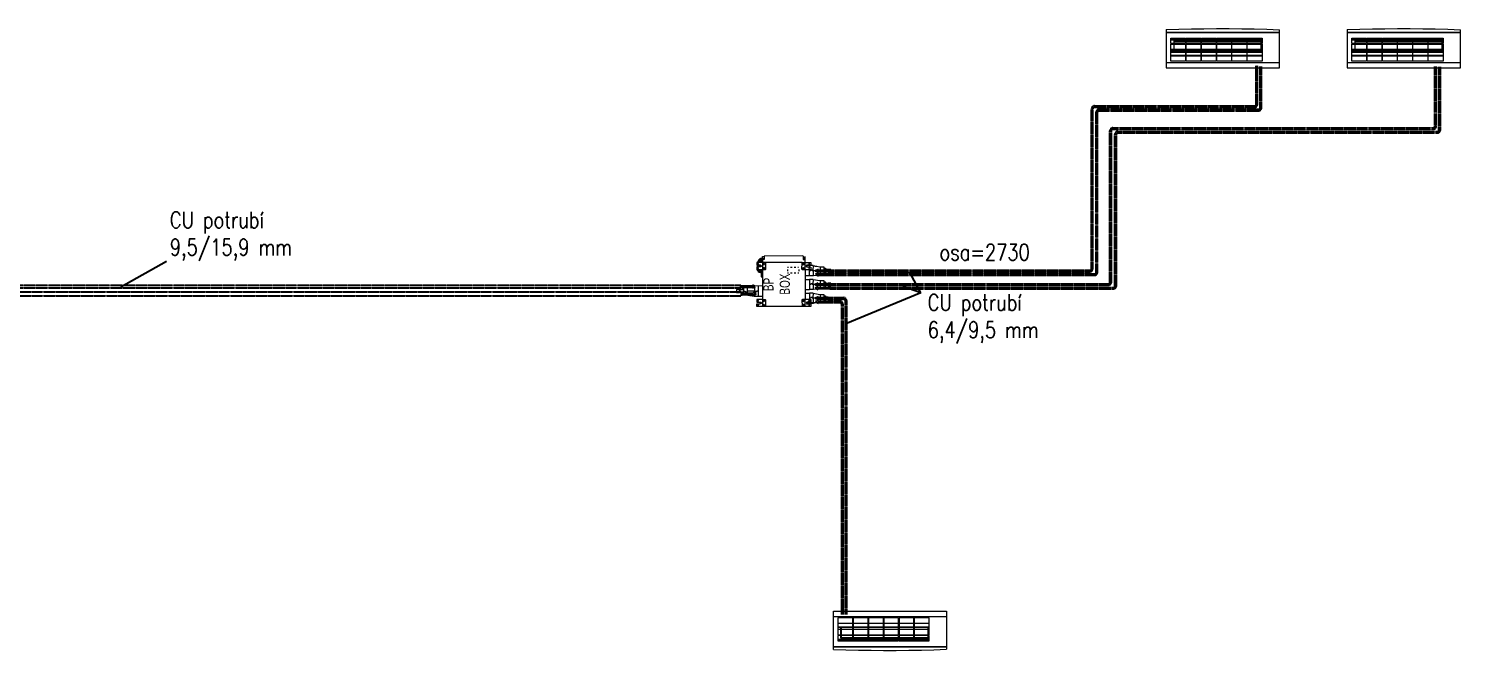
# Model space of a CAD drawing. Header units: millimetres. Extents: x 6550 to 26248, y -43348 to -38845.
# Drawn here: x 16399 to 26248, y -43120 to -38845 of the extents above; entities that cross this region are included whole.
import ezdxf

# ---------------------------------------------------------------- set-up
doc = ezdxf.new("R2010")
doc.units = ezdxf.units.MM
doc.linetypes.add('UnderCeiling', pattern=[6.7, 4.2, -1, 0.5, -1])
doc.layers.get('0').update_dxf_attribs({"color": 41})
doc.layers.add('Jednotky Daikin', color=41, linetype='Continuous')
doc.layers.add('TT_popis OT', color=41, linetype='Continuous')
for name, color, linetype, lineweight in [('PIPE-C1-EDGE', 41, 'Continuous', 25), ('VZT_DIMENZE_Pero_č.__16', 41, 'Continuous', 13), ('VZT_PROSTUPY_Pero_č.__16', 41, 'Continuous', 13)]:
    doc.layers.add(name, color=color, linetype=linetype, lineweight=lineweight)
doc.styles.add('GENERATED_STYLE_1', font='arial.ttf')
doc.styles.add('ROMANS', font='romans.shx', dxfattribs={"width": 0.8})

# ---------------------------------------------------------------- blocks, each defined once
blk = doc.blocks.new('RSen_55_ME_FB_SOg - ftxm20r5v1b - SH_daikin_tbq - standard-4344488-top')
at = {"lineweight": 18}
for p, q in [((-389, -6.7), (-389, -2.1)), ((-389, -2.1), (389, -2.1)), ((-389, -38.9), (-389, -7.5)), ((-389, -38.9), (389, -38.9)), ((-255.7, -47.3), (-357.7, -47.3)), ((-357.7, -84.6), (-255.7, -84.6)), ((-255.7, -87.3), (-357.7, -87.3)), ((-150.4, -47.3), (-252.4, -47.3)), ((-252.4, -84.6), (-150.4, -84.6)), ((-150.4, -87.3), (-252.4, -87.3)), ((-45.4, -47.3), (-147.4, -47.3)), ((-147.4, -84.6), (-45.4, -84.6)), ((-45.4, -87.3), (-147.4, -87.3)), ((59.6, -47.3), (-42.4, -47.3)), ((-42.4, -84.6), (59.6, -84.6)), ((59.6, -87.3), (-42.4, -87.3)), ((164.6, -47.3), (62.6, -47.3)), ((62.6, -84.6), (164.6, -84.6)), ((164.6, -87.3), (62.6, -87.3)), ((269.6, -47.3), (167.6, -47.3)), ((167.6, -84.6), (269.6, -84.6)), ((269.6, -87.3), (167.6, -87.3)), ((389, -2.1), (389, -6.7)), ((389, -7.5), (389, -38.9)), ((-357.7, -108.5), (-337.8, -108.5)), ((-255.7, -112.8), (-357.7, -112.8)), ((-357.7, -124.6), (-255.7, -124.6)), ((-255.7, -127.3), (-357.7, -127.3)), ((-357.7, -164.6), (-255.7, -164.6)), ((-255.7, -168), (-357.7, -168)), ((-357.7, -193.9), (-255.7, -193.9)), ((-337.8, -124.6), (-337.8, -108.5)), ((-337.8, -164.6), (-337.8, -127.3)), ((-337.8, -187.9), (-337.8, -168)), ((-255.7, -187.9), (-337.8, -187.9)), ((-334.8, -108.5), (-255.7, -108.5)), ((-334.8, -108.5), (-334.8, -124.6)), ((-334.8, -127.3), (-334.8, -164.6)), ((-334.8, -168), (-334.8, -181.9)), ((-334.8, -181.9), (-255.7, -181.9)), ((-334.8, -187.9), (-334.8, -181.9)), ((-252.4, -108.5), (-150.4, -108.5)), ((-150.4, -112.8), (-252.4, -112.8)), ((-252.4, -124.6), (-150.4, -124.6)), ((-150.4, -127.3), (-252.4, -127.3)), ((-252.4, -164.6), (-150.4, -164.6)), ((-150.4, -168), (-252.4, -168)), ((-252.4, -181.9), (-150.4, -181.9)), ((-150.4, -187.9), (-252.4, -187.9)), ((-252.4, -193.9), (-150.4, -193.9)), ((-147.4, -108.5), (-45.4, -108.5)), ((-45.4, -112.8), (-147.4, -112.8)), ((-147.4, -124.6), (-45.4, -124.6)), ((-45.4, -127.3), (-147.4, -127.3)), ((-147.4, -164.6), (-45.4, -164.6)), ((-45.4, -168), (-147.4, -168)), ((-147.4, -181.9), (-45.4, -181.9)), ((-45.4, -187.9), (-147.4, -187.9)), ((-147.4, -193.9), (-45.4, -193.9)), ((-42.4, -108.5), (59.6, -108.5)), ((59.6, -112.8), (-42.4, -112.8)), ((-42.4, -124.6), (59.6, -124.6)), ((59.6, -127.3), (-42.4, -127.3)), ((-42.4, -164.6), (59.6, -164.6)), ((59.6, -168), (-42.4, -168)), ((-42.4, -181.9), (59.6, -181.9)), ((59.6, -187.9), (-42.4, -187.9)), ((-42.4, -193.9), (59.6, -193.9)), ((62.6, -108.5), (164.6, -108.5)), ((164.6, -112.8), (62.6, -112.8)), ((62.6, -124.6), (164.6, -124.6)), ((164.6, -127.3), (62.6, -127.3)), ((62.6, -164.6), (164.6, -164.6)), ((164.6, -168), (62.6, -168)), ((62.6, -181.9), (164.6, -181.9)), ((164.6, -187.9), (62.6, -187.9)), ((62.6, -193.9), (164.6, -193.9)), ((167.6, -108.5), (261.8, -108.5)), ((269.6, -112.8), (167.6, -112.8)), ((167.6, -124.6), (269.6, -124.6)), ((269.6, -127.3), (167.6, -127.3)), ((167.6, -164.6), (269.6, -164.6)), ((269.6, -168), (167.6, -168)), ((167.6, -181.9), (261.8, -181.9)), ((264.8, -187.9), (167.6, -187.9)), ((167.6, -193.9), (269.6, -193.9)), ((261.8, -124.6), (261.8, -108.5)), ((261.8, -164.6), (261.8, -127.3)), ((261.8, -181.9), (261.8, -168)), ((261.8, -181.9), (261.8, -187.9)), ((264.8, -108.5), (269.6, -108.5)), ((264.8, -108.5), (264.8, -124.6)), ((264.8, -127.3), (264.8, -164.6)), ((264.8, -168), (264.8, -187.9)), ((-389, -246.6), (-389, -245.4)), ((-389, -245.4), (389, -245.4)), ((-389, -264), (-389, -246.6)), ((-389, -246.6), (389, -246.6)), ((-357.7, -197.6), (-255.7, -197.6)), ((-357.7, -198.5), (-255.7, -198.5)), ((-357.7, -205.4), (-255.7, -205.4)), ((-252.4, -197.6), (-150.4, -197.6)), ((-252.4, -198.5), (-150.4, -198.5)), ((-252.4, -205.4), (-150.4, -205.4)), ((-147.4, -197.6), (-45.4, -197.6)), ((-147.4, -198.5), (-45.4, -198.5)), ((-147.4, -205.4), (-45.4, -205.4)), ((-42.4, -197.6), (59.6, -197.6)), ((-42.4, -198.5), (59.6, -198.5)), ((-42.4, -205.4), (59.6, -205.4)), ((62.6, -197.6), (164.6, -197.6)), ((62.6, -198.5), (164.6, -198.5)), ((62.6, -205.4), (164.6, -205.4)), ((167.6, -197.6), (269.6, -197.6)), ((167.6, -198.5), (269.6, -198.5)), ((167.6, -205.4), (269.6, -205.4)), ((389, -245.4), (389, -246.6)), ((389, -246.6), (389, -263.9))]:
    blk.add_line(p, q, dxfattribs=at)
for points in [[(-389, -7.5, 0), (-389, -7.3, 0), (-389, -7.1, 0), (-389, -6.9, 0), (-389, -6.7, 0)], [(-389, -240.6, 0), (-389, -140.1, 0), (-389, -38.9, 0)], [(-357.7, -47.3, 0), (-357.7, -66, 0), (-357.7, -84.6, 0)], [(-357.7, -87.3, 0), (-357.7, -106, 0), (-357.7, -124.6, 0)], [(-255.7, -84.6, 0), (-255.7, -66, 0), (-255.7, -47.3, 0)], [(-255.7, -124.6, 0), (-255.7, -106, 0), (-255.7, -87.3, 0)], [(-252.4, -47.3, 0), (-252.4, -66, 0), (-252.4, -84.6, 0)], [(-252.4, -87.3, 0), (-252.4, -106, 0), (-252.4, -124.6, 0)], [(-150.4, -84.6, 0), (-150.4, -66, 0), (-150.4, -47.3, 0)], [(-150.4, -124.6, 0), (-150.4, -106, 0), (-150.4, -87.3, 0)], [(-147.4, -47.3, 0), (-147.4, -66, 0), (-147.4, -84.6, 0)], [(-147.4, -87.3, 0), (-147.4, -106, 0), (-147.4, -124.6, 0)], [(-45.4, -84.6, 0), (-45.4, -66, 0), (-45.4, -47.3, 0)], [(-45.4, -124.6, 0), (-45.4, -106, 0), (-45.4, -87.3, 0)], [(-42.4, -47.3, 0), (-42.4, -66, 0), (-42.4, -84.6, 0)], [(-42.4, -87.3, 0), (-42.4, -106, 0), (-42.4, -124.6, 0)], [(59.6, -84.6, 0), (59.6, -66, 0), (59.6, -47.3, 0)], [(59.6, -124.6, 0), (59.6, -106, 0), (59.6, -87.3, 0)], [(62.6, -47.3, 0), (62.6, -66, 0), (62.6, -84.6, 0)], [(62.6, -87.3, 0), (62.6, -106, 0), (62.6, -124.6, 0)], [(164.6, -84.6, 0), (164.6, -66, 0), (164.6, -47.3, 0)], [(164.6, -124.6, 0), (164.6, -106, 0), (164.6, -87.3, 0)], [(167.6, -47.3, 0), (167.6, -66, 0), (167.6, -84.6, 0)], [(167.6, -87.3, 0), (167.6, -106, 0), (167.6, -124.6, 0)], [(269.6, -84.6, 0), (269.6, -66, 0), (269.6, -47.3, 0)], [(269.6, -124.6, 0), (269.6, -106, 0), (269.6, -87.3, 0)], [(389, -6.7, 0), (389, -6.9, 0), (389, -7.1, 0), (389, -7.3, 0), (389, -7.5, 0)], [(389, -38.9, 0), (389, -140.1, 0), (389, -240.6, 0)], [(-357.7, -127.3, 0), (-357.7, -146, 0), (-357.7, -164.6, 0)], [(-357.7, -168, 0), (-357.7, -186.7, 0), (-357.7, -205.4, 0)], [(-255.7, -164.6, 0), (-255.7, -146, 0), (-255.7, -127.3, 0)], [(-255.7, -205.4, 0), (-255.7, -186.7, 0), (-255.7, -168, 0)], [(-252.4, -127.3, 0), (-252.4, -146, 0), (-252.4, -164.6, 0)], [(-252.4, -168, 0), (-252.4, -186.7, 0), (-252.4, -205.4, 0)], [(-150.4, -164.6, 0), (-150.4, -146, 0), (-150.4, -127.3, 0)], [(-150.4, -205.4, 0), (-150.4, -186.7, 0), (-150.4, -168, 0)], [(-147.4, -127.3, 0), (-147.4, -146, 0), (-147.4, -164.6, 0)], [(-147.4, -168, 0), (-147.4, -186.7, 0), (-147.4, -205.4, 0)], [(-45.4, -164.6, 0), (-45.4, -146, 0), (-45.4, -127.3, 0)], [(-45.4, -205.4, 0), (-45.4, -186.7, 0), (-45.4, -168, 0)], [(-42.4, -127.3, 0), (-42.4, -146, 0), (-42.4, -164.6, 0)], [(-42.4, -168, 0), (-42.4, -186.7, 0), (-42.4, -205.4, 0)], [(59.6, -164.6, 0), (59.6, -146, 0), (59.6, -127.3, 0)], [(59.6, -205.4, 0), (59.6, -186.7, 0), (59.6, -168, 0)], [(62.6, -127.3, 0), (62.6, -146, 0), (62.6, -164.6, 0)], [(62.6, -168, 0), (62.6, -186.7, 0), (62.6, -205.4, 0)], [(164.6, -164.6, 0), (164.6, -146, 0), (164.6, -127.3, 0)], [(164.6, -205.4, 0), (164.6, -186.7, 0), (164.6, -168, 0)], [(167.6, -127.3, 0), (167.6, -146, 0), (167.6, -164.6, 0)], [(167.6, -168, 0), (167.6, -186.7, 0), (167.6, -205.4, 0)], [(269.6, -164.6, 0), (269.6, -146, 0), (269.6, -127.3, 0)], [(269.6, -205.4, 0), (269.6, -186.7, 0), (269.6, -168, 0)], [(-389, -245.4, 0), (-389, -244, 0), (-389, -242.4, 0), (-389, -240.6, 0)], [(-389, -264, 0), (-302.6, -266.8, 0), (-216.1, -268.9, 0), (-129.7, -270.3, 0), (-43.2, -271, 0), (43.2, -271, 0), (129.7, -270.3, 0), (216.1, -268.8, 0), (302.6, -266.7, 0), (389, -263.9, 0)], [(389, -240.6, 0), (389, -242.4, 0), (389, -244, 0), (389, -245.4, 0)]]:
    blk.add_polyline3d(points, dxfattribs=at)
blk = doc.blocks.new('BP BOX 3')
at = {"layer": 'VZT_DIMENZE_Pero_č.__16', "color": 0, "linetype": 'Continuous', "lineweight": 13}
for p, q in [((80.4, 421.6), (79.9, 393.1)), ((134.1, 421.6), (80.4, 421.6)), ((101, 397.1), (80.4, 397.1)), ((99.3, 431.9), (89, 431.9)), ((89, 431.9), (89, 421.6)), ((117.5, 469.5), (96.4, 469.5)), ((96.4, 469.5), (96.4, 450.1)), ((96.4, 450.1), (115.2, 450.1)), ((98.1, 449.6), (98.1, 450.1)), ((98.7, 449), (98.1, 449.6)), ((99.3, 448.4), (98.7, 449)), ((99.3, 447.9), (99.3, 448.4)), ((99.3, 421.6), (99.3, 447.9)), ((114.7, 447.9), (99.3, 447.9)), ((101.6, 397.6), (101, 397.1)), ((107.3, 411.3), (101.6, 411.3)), ((101.6, 411.3), (101.6, 397.6)), ((106.7, 397.6), (101.6, 397.6)), ((107.3, 397.1), (106.7, 397.6)), ((107.3, 421.6), (107.3, 411.3)), ((107.3, 346.9), (107.3, 397.1)), ((134.1, 397.1), (107.3, 397.1)), ((114.7, 448.4), (115.2, 450.1)), ((114.7, 431.9), (114.7, 448.4)), ((114.7, 421.6), (114.7, 431.9)), ((124.9, 431.9), (114.7, 431.9)), ((115.2, 450.1), (117.5, 450.7)), ((117.5, 450.7), (117.5, 469.5)), ((124.9, 421.6), (124.9, 431.9)), ((134.1, 394.8), (134.1, 421.6)), ((141.5, 351.4), (134.1, 394.8)), ((0.6, 18.3), (0, 330.9)), ((0, 330.9), (19.4, 330.9)), ((9.1, 324.1), (7.4, 322.9)), ((7.4, 322.9), (8, 318.3)), ((8, 318.3), (12, 318.9)), ((12, 322.9), (9.1, 324.1)), ((13.1, 320.1), (12, 322.9)), ((12, 318.9), (13.1, 320.1)), ((19.4, 330.9), (18.8, 308.6)), ((18.8, 308.6), (18.8, 309.2)), ((19.4, 303.5), (19.4, 307.5)), ((20.5, 307.5), (19.4, 307.5)), ((23.4, 304.1), (19.4, 303.5)), ((21.7, 303.5), (20, 302.4)), ((20, 302.4), (20, 303.5)), ((22.8, 305.8), (20.5, 307.5)), ((20.5, 301.8), (20.5, 302.4)), ((21.1, 301.8), (20.5, 301.8)), ((21.1, 306.9), (21.1, 307.5)), ((21.1, 305.8), (21.1, 306.9)), ((21.7, 305.8), (21.1, 305.8)), ((21.1, 301.8), (21.7, 303.5)), ((21.1, 301.2), (21.1, 301.8)), ((26.8, 300.1), (21.1, 301.2)), ((21.7, 305.8), (22.3, 306.4)), ((22.3, 305.2), (21.7, 305.8)), ((21.7, 305.2), (21.7, 305.8)), ((22.3, 304.7), (21.7, 305.2)), ((22.3, 306.4), (22.8, 305.8)), ((22.8, 305.8), (22.3, 305.2)), ((22.8, 304.7), (22.3, 304.7)), ((23.4, 305.8), (22.8, 305.8)), ((24.5, 305.8), (22.8, 305.8)), ((23.4, 304.1), (22.8, 304.7)), ((23.4, 302.4), (22.8, 301.8)), ((22.8, 301.8), (22.8, 300.7)), ((23.4, 305.2), (23.4, 305.8)), ((24.5, 305.2), (23.4, 304.1)), ((23.4, 304.1), (23.4, 302.4)), ((24, 303.5), (24.5, 304.1)), ((24, 302.9), (24, 303.5)), ((24.5, 302.4), (24, 302.9)), ((28.5, 304.7), (24.5, 305.8)), ((26.8, 302.4), (24.5, 305.2)), ((24.5, 304.1), (25.1, 303.5)), ((24.5, 302.9), (25.1, 303.5)), ((25.1, 302.4), (24.5, 302.9)), ((25.1, 302.4), (24.5, 302.4)), ((25.7, 303.5), (25.1, 303.5)), ((25.7, 302.9), (25.1, 302.4)), ((25.7, 302.4), (25.1, 301.8)), ((25.1, 301.8), (25.1, 300.1)), ((25.7, 302.9), (25.7, 303.5)), ((25.7, 302.9), (25.7, 302.4)), ((27.4, 302.4), (26.8, 302.4)), ((28.5, 301.2), (26.8, 302.4)), ((28, 301.2), (26.8, 300.1)), ((28, 301.8), (27.4, 302.4)), ((28, 301.2), (28, 301.8)), ((30.8, 304.7), (28.5, 304.7)), ((30.2, 304.1), (28.5, 301.2)), ((31.4, 330.9), (30.8, 304.7)), ((50.2, 330.9), (31.4, 330.9)), ((39.4, 323.5), (37.1, 322.3)), ((37.1, 322.3), (38.2, 318.3)), ((38.2, 318.3), (42.2, 318.9)), ((42.2, 322.9), (39.4, 323.5)), ((42.8, 319.5), (42.2, 322.9)), ((42.2, 318.9), (42.8, 319.5)), ((50.2, 292.1), (50.2, 330.9)), ((79.9, 393.1), (71.9, 348.6)), ((71.9, 348.6), (71.9, 292.1)), ((104.4, 346.9), (71.9, 346.9)), ((142.1, 322.3), (71.9, 322.3)), ((101.6, 332.6), (101.6, 346.9)), ((106.7, 333.8), (101.6, 332.6)), ((105, 346.3), (104.4, 346.9)), ((106.1, 346.3), (105, 346.3)), ((106.7, 346.9), (106.1, 346.3)), ((107.3, 346.9), (106.7, 346.3)), ((142.1, 346.9), (106.7, 346.9)), ((106.7, 346.3), (106.7, 345.7)), ((106.7, 345.7), (107.3, 345.2)), ((107.3, 322.3), (106.7, 333.8)), ((107.3, 345.2), (107.3, 336.6)), ((142.6, 292.1), (141.5, 351.4)), ((216.8, 299.5), (205.4, 299.5)), ((205.4, 299.5), (205.4, 292.1)), ((217.4, 300.1), (216.8, 299.5)), ((232.2, 300.1), (217.4, 300.1)), ((232.2, 305.8), (235.1, 313.8)), ((232.2, 302.4), (232.2, 305.8)), ((232.2, 301.2), (232.2, 302.4)), ((233.3, 302.4), (232.2, 302.4)), ((232.2, 301.2), (232.2, 300.1)), ((233.3, 301.2), (232.2, 301.2)), ((234.5, 308.6), (233.3, 308.6)), ((233.3, 300.7), (233.3, 302.4)), ((253.3, 300.1), (233.3, 300.7)), ((240.8, 302.9), (234.5, 308.6)), ((235.1, 313.8), (240.2, 320.1)), ((236.2, 313.2), (235.1, 313.2)), ((247, 302.9), (236.2, 313.2)), ((249.3, 305.8), (237.9, 317.2)), ((240.2, 320.1), (244.8, 316.6)), ((241.3, 300.1), (240.8, 302.9)), ((245.9, 322.9), (241.3, 321.2)), ((241.3, 321.2), (241.3, 320.1)), ((244.8, 316.6), (252.2, 309.2)), ((246.5, 324.1), (249.9, 324.6)), ((246.5, 321.8), (246.5, 324.1)), ((253.3, 316.6), (246.5, 321.8)), ((247.6, 300.1), (247, 302.9)), ((253.3, 302.9), (249.3, 305.8)), ((249.9, 325.2), (253.9, 325.8)), ((249.9, 324.1), (249.9, 325.2)), ((253.3, 321.2), (249.9, 324.1)), ((252.2, 309.2), (253.3, 309.2)), ((253.9, 330.9), (253.3, 321.2)), ((253.3, 316.6), (253.9, 316.6)), ((253.3, 309.2), (253.9, 309.2)), ((253.3, 302.9), (253.9, 302.9)), ((272.7, 330.9), (253.9, 330.9)), ((253.9, 291), (253.9, 320.6)), ((264.7, 324.1), (261.3, 322.9)), ((261.3, 322.9), (261.9, 318.3)), ((261.9, 318.3), (265.9, 318.9)), ((267, 320.6), (264.7, 324.1)), ((265.9, 318.9), (267, 320.6)), ((272.7, 313.8), (272.7, 330.9)), ((275, 326.3), (272.7, 326.3)), ((273.8, 320.1), (272.7, 320.1)), ((272.7, 307.5), (272.7, 313.8)), ((273.8, 313.8), (272.7, 313.8)), ((272.7, 304.1), (272.7, 307.5)), ((273.8, 307.5), (272.7, 307.5)), ((275.6, 300.7), (272.7, 304.1)), ((280.1, 313.8), (273.8, 320.1)), ((281.3, 306.4), (273.8, 313.8)), ((279.6, 301.8), (273.8, 307.5)), ((275, 325.2), (275, 326.3)), ((275, 326.3), (281.8, 326.3)), ((280.1, 320.1), (275, 325.2)), ((279.6, 300.1), (275.6, 300.7)), ((281.8, 301.2), (279.6, 301.8)), ((279.6, 301.2), (279.6, 300.1)), ((284.1, 317.2), (280.1, 320.1)), ((284.1, 310.9), (280.1, 313.8)), ((281.8, 325.2), (281.8, 326.3)), ((281.8, 326.3), (284.7, 326.3)), ((284.1, 323.5), (281.8, 325.2)), ((284.7, 305.8), (281.8, 301.2)), ((283, 304.7), (283, 305.2)), ((283, 305.2), (283.5, 304.7)), ((283.5, 304.7), (283, 304.7)), ((284.7, 330.9), (284.1, 323.5)), ((284.1, 317.2), (284.7, 317.2)), ((284.1, 310.9), (284.7, 310.9)), ((303.5, 330.9), (284.7, 330.9)), ((284.7, 305.8), (284.7, 322.9)), ((292.7, 324.1), (291, 322.9)), ((291, 322.9), (291.5, 318.3)), ((291.5, 318.3), (295.5, 318.9)), ((295.5, 322.9), (292.7, 324.1)), ((296.7, 320.6), (295.5, 322.9)), ((295.5, 318.9), (296.7, 320.6)), ((303.5, 325.2), (303.5, 330.9)), ((303.5, 322.3), (303.5, 325.2)), ((306.4, 325.2), (303.5, 325.2)), ((303.5, 317.2), (303.5, 322.3)), ((304.7, 322.3), (303.5, 322.3)), ((303.5, 310.9), (303.5, 317.2)), ((304.7, 317.2), (303.5, 317.2)), ((303.5, 305.8), (303.5, 310.9)), ((305.2, 310.4), (303.5, 310.9)), ((303.5, 292.1), (303.5, 305.2)), ((303.5, 305.2), (316.1, 293.8)), ((309.2, 294.4), (303.5, 298.4)), ((316.6, 310.4), (304.7, 322.3)), ((311.5, 310.4), (304.7, 317.2)), ((308.1, 306.4), (305.2, 310.4)), ((311.5, 322.9), (306.4, 325.2)), ((308.1, 306.4), (308.1, 305.8)), ((310.9, 304.7), (310.9, 305.8)), ((321.8, 294.4), (310.9, 304.7)), ((313.2, 322.3), (311.5, 322.9)), ((314.4, 306.4), (311.5, 310.4)), ((318.9, 319.5), (313.2, 322.3)), ((323.5, 310.4), (313.2, 321.2)), ((313.8, 321.8), (313.8, 322.3)), ((314.4, 306.4), (314.4, 305.8)), ((319.5, 306.4), (316.6, 310.4)), ((317.8, 304.7), (317.8, 305.8)), ((325.8, 296.7), (317.8, 304.7)), ((320.1, 317.8), (318.9, 319.5)), ((319.5, 306.4), (319.5, 305.8)), ((328.6, 308.6), (320.1, 317.8)), ((322.3, 304.7), (322.3, 305.8)), ((332, 295), (322.3, 304.7)), ((326.3, 306.4), (323.5, 310.4)), ((328.6, 292.7), (325.8, 296.7)), ((326.3, 306.4), (326.3, 305.8)), ((329.2, 305.8), (328.6, 308.6)), ((329.2, 304.7), (329.2, 305.8)), ((330.3, 305.2), (329.2, 304.7)), ((331.5, 302.9), (330.3, 305.2)), ((334.3, 295), (331.5, 302.9)), ((50.2, 291), (0, 291)), ((2.3, 271.6), (0.6, 272.1)), ((46.8, 271), (2.3, 271.6)), ((7.4, 284.7), (5.7, 282.4)), ((5.7, 282.4), (6.3, 278.4)), ((6.3, 278.4), (8, 276.7)), ((11.4, 284.7), (7.4, 284.7)), ((8, 276.7), (12.6, 277.3)), ((10.3, 281.3), (8.6, 281.3)), ((12, 284.7), (10.3, 283)), ((10.3, 283), (10.3, 279.6)), ((10.3, 281.3), (12, 281.3)), ((14.8, 281.3), (12, 284.7)), ((12.6, 277.3), (14.8, 281.3)), ((37.1, 284.7), (35.9, 283)), ((35.9, 283), (36.5, 277.8)), ((36.5, 277.8), (38.2, 276.7)), ((42.2, 285.3), (37.1, 284.7)), ((39.9, 281.3), (38.2, 281.3)), ((38.2, 276.7), (42.8, 277.3)), ((39.9, 281.3), (39.9, 283)), ((39.9, 281.3), (39.9, 279)), ((39.9, 281.3), (42.2, 281.3)), ((43.4, 283.5), (42.2, 285.3)), ((42.8, 277.3), (44.5, 279.6)), ((44.5, 279.6), (43.4, 283.5)), ((49.6, 273.8), (46.8, 271)), ((50.2, 291), (49.6, 273.8)), ((50.2, 291), (50.2, 292.1)), ((253.9, 292.1), (50.2, 292.1)), ((304.1, 291.5), (253.9, 291)), ((253.9, 273.8), (253.9, 291)), ((255.6, 271.6), (253.9, 273.8)), ((300.7, 271), (255.6, 271.6)), ((260.7, 284.7), (259.6, 283)), ((259.6, 283), (260.2, 277.8)), ((260.2, 277.8), (261.9, 276.7)), ((265.9, 285.3), (260.7, 284.7)), ((263.6, 281.3), (261.9, 281.3)), ((261.9, 276.7), (266.4, 277.3)), ((263.6, 281.3), (263.6, 283)), ((263.6, 281.3), (263.6, 279)), ((263.6, 281.3), (265.9, 281.3)), ((267, 284.1), (265.9, 285.3)), ((266.4, 277.3), (268.1, 279.6)), ((268.1, 279.6), (267, 284.1)), ((290.4, 284.7), (289.3, 283)), ((289.3, 283), (289.8, 277.8)), ((289.8, 277.8), (291.5, 276.7)), ((295, 284.7), (290.4, 284.7)), ((291.5, 276.7), (296.1, 277.3)), ((293.8, 281.3), (292.1, 281.3)), ((295.5, 284.7), (293.8, 283)), ((293.8, 283), (293.8, 279.6)), ((293.8, 281.3), (295.5, 281.3)), ((298.4, 281.3), (295.5, 284.7)), ((296.1, 277.3), (298.4, 281.3)), ((303.5, 272.7), (300.7, 271)), ((325.8, 291.5), (303.5, 292.1)), ((303.5, 18.3), (303.5, 291)), ((309.8, 291.5), (309.2, 294.4)), ((316.1, 293.8), (316.1, 291.5)), ((322.3, 291.5), (321.8, 294.4)), ((324.6, 281.8), (324.6, 291.5)), ((325.2, 281.3), (324.6, 281.8)), ((325.2, 281.3), (326.3, 281.8)), ((325.2, 281.3), (325.8, 281.3)), ((325.2, 280.1), (325.2, 281.3)), ((348, 279), (325.2, 280.1)), ((326.3, 281.8), (325.8, 292.1)), ((325.8, 292.1), (344.6, 292.1)), ((326.9, 289.8), (326.3, 289.8)), ((326.3, 283), (327.5, 283)), ((327.5, 289.3), (326.9, 289.8)), ((328, 289.3), (327.5, 289.3)), ((327.5, 283), (328, 283.5)), ((328, 283.5), (328, 289.3)), ((334.3, 295), (332, 295)), ((333.2, 294.4), (333.8, 293.8)), ((333.2, 293.8), (333.2, 294.4)), ((333.8, 293.8), (333.2, 293.8)), ((333.8, 293.2), (333.2, 292.7)), ((333.2, 292.7), (333.8, 292.7)), ((334.3, 293.8), (333.8, 293.2)), ((334.3, 295), (334.3, 293.8)), ((344.6, 292.1), (344.6, 279.6)), ((348.6, 13.7), (348, 279)), ((230.5, 113), (230.5, 119.8)), ((230.5, 87.9), (230.5, 99.3)), ((255.6, 119.8), (244.2, 119.8)), ((269.9, 113), (269.9, 119.8)), ((269.9, 87.9), (269.9, 99.3)), ((0, 14.8), (0.6, 18.3)), ((0, -40.5), (0, 14.8)), ((50.2, 0), (0, 0)), ((2.9, 19.4), (0.6, 18.3)), ((46.2, 20), (2.9, 19.4)), ((7.4, 13.7), (5.7, 11.4)), ((5.7, 11.4), (6.3, 7.4)), ((6.3, 7.4), (7.4, 5.7)), ((11.4, 13.7), (7.4, 13.7)), ((7.4, 5.7), (11.4, 5.7)), ((9.7, 9.7), (8.6, 9.7)), ((11.4, 13.7), (9.7, 9.7)), ((10.3, 10.3), (9.7, 10.3)), ((9.7, 10.3), (9.7, 9.7)), ((9.7, 9.1), (9.7, 9.7)), ((10.8, 9.1), (9.7, 9.1)), ((10.3, 10.3), (10.8, 10.3)), ((10.8, 10.3), (10.8, 9.1)), ((14.8, 10.3), (11.4, 13.7)), ((11.4, 5.7), (14.3, 8)), ((14.3, 9.1), (14.8, 10.3)), ((14.3, 8), (14.3, 9.1)), ((37.1, 13.7), (35.9, 12)), ((35.9, 12), (36.5, 6.8)), ((36.5, 6.8), (40.5, 5.1)), ((42.2, 14.3), (37.1, 13.7)), ((41.6, 9.7), (38.2, 9.7)), ((39.9, 9.7), (39.9, 12)), ((39.9, 9.7), (39.9, 8)), ((40.5, 5.1), (44.5, 8.6)), ((43.9, 11.4), (41.6, 9.7)), ((43.4, 11.4), (42.2, 14.3)), ((44.5, 8.6), (43.9, 11.4)), ((49.6, 17.1), (46.2, 20)), ((50.2, -1.1), (49.6, 17.1)), ((230.5, 62.8), (230.5, 74.2)), ((230.5, 42.2), (230.5, 49.1)), ((255.6, 42.2), (244.2, 42.2)), ((253.9, 16.5), (257.3, 20)), ((253.9, -40.5), (253.9, 16.5)), ((303.5, 0), (253.9, 0)), ((257.3, 20), (300.7, 19.4)), ((260.7, 13.7), (259.6, 12)), ((259.6, 12), (260.2, 6.8)), ((260.2, 6.8), (264.1, 5.1)), ((265.9, 14.3), (260.7, 13.7)), ((265.3, 9.7), (261.9, 9.7)), ((263.6, 9.7), (263.6, 12)), ((263.6, 9.7), (263.6, 8)), ((264.1, 5.1), (268.1, 8.6)), ((265.9, 10.3), (265.3, 9.7)), ((267.6, 11.4), (265.9, 14.3)), ((266.4, 10.3), (265.9, 10.3)), ((267, 11.4), (266.4, 10.8)), ((266.4, 10.8), (266.4, 10.3)), ((267.6, 11.4), (267, 11.4)), ((268.1, 8.6), (267.6, 11.4)), ((269.9, 62.8), (269.9, 74.2)), ((269.9, 42.8), (269.9, 49.1)), ((290.4, 13.7), (289.3, 12)), ((289.3, 12), (289.8, 6.8)), ((289.8, 6.8), (293.8, 5.1)), ((295, 13.7), (290.4, 13.7)), ((293.2, 9.7), (292.1, 9.7)), ((295, 13.7), (293.2, 9.7)), ((293.8, 10.3), (293.2, 10.3)), ((293.2, 10.3), (293.2, 9.7)), ((293.2, 9.1), (293.2, 9.7)), ((294.4, 9.1), (293.2, 9.1)), ((293.8, 10.3), (294.4, 10.3)), ((293.8, 5.1), (297.8, 8)), ((294.4, 10.3), (294.4, 9.1)), ((298.4, 10.3), (295, 13.7)), ((297.8, 9.1), (298.4, 10.3)), ((297.8, 8), (297.8, 9.1)), ((300.7, 19.4), (303.5, 18.3)), ((303.5, 18.3), (303.5, -14.8)), ((324.1, 0), (303.5, 0)), ((324.6, 10.8), (324.1, 0)), ((325.8, 12.6), (324.6, 10.8)), ((326.9, 0.6), (324.6, 0.6)), ((325.8, 11.4), (325.2, 11.4)), ((346.9, 12.6), (325.8, 12.6)), ((326.9, 9.1), (326.3, 9.1)), ((346.3, 11.4), (326.9, 10.8)), ((326.9, 10.8), (326.9, 0.6)), ((329.2, 6.3), (326.9, 9.1)), ((327.5, 2.3), (326.9, 2.3)), ((326.9, 0.6), (327.5, -2.3)), ((328, 5.1), (327.5, 2.3)), ((329.2, 5.1), (328, 5.1)), ((328.6, 6.3), (329.2, 6.8)), ((328.6, 5.1), (328.6, 6.3)), ((330.3, 10.3), (329.2, 6.3)), ((330.3, 0.6), (329.2, 5.1)), ((330.3, 1.7), (329.8, 1.7)), ((331.5, 8.6), (330.3, 10.3)), ((330.9, 1.7), (330.3, 1.7)), ((338.9, 0.6), (330.3, 0.6)), ((332, 5.1), (330.9, 1.7)), ((332, 6.8), (331.5, 8.6)), ((333.2, 6.3), (332, 6.8)), ((333.2, 5.1), (332, 5.1)), ((332, -2.3), (332, 0)), ((332.6, 6.3), (333.2, 6.8)), ((332.6, 5.1), (332.6, 6.3)), ((333.8, 10.8), (333.2, 6.3)), ((333.8, 0), (333.2, 5.1)), ((338.9, 0.6), (338.9, 10.8)), ((342.3, 0), (338.9, 0.6)), ((342.3, -1.7), (342.3, 0)), ((346.9, 12.6), (346.3, 11.4)), ((346.9, 12.6), (348.6, 13.7)), ((18.8, -40.5), (0, -40.5)), ((12, -27.4), (8, -28)), ((8, -28), (8, -32.5)), ((8, -32.5), (11.4, -32.5)), ((11.4, -32.5), (13.1, -30.8)), ((13.1, -30.8), (12, -27.4)), ((20, -10.8), (18.8, -14.8)), ((18.8, -14.8), (18.8, -40.5)), ((22.8, -9.1), (20, -10.8)), ((21.7, -10.8), (21.1, -10.3)), ((21.7, -31.4), (21.7, -10.8)), ((22.3, -31.9), (21.7, -31.4)), ((22.3, -31.9), (21.7, -31.9)), ((25.1, -31.9), (22.3, -31.9)), ((22.3, -56.5), (22.3, -31.9)), ((22.3, -58.8), (22.3, -56.5)), ((25.1, -56.5), (22.3, -56.5)), ((22.8, -59.3), (22.3, -58.8)), ((29.1, -10.3), (22.8, -9.1)), ((22.8, -62.2), (22.8, -59.3)), ((23.4, -62.8), (22.8, -62.2)), ((23.4, -65.6), (23.4, -62.8)), ((24.5, -65.6), (23.4, -65.6)), ((24.5, -65.6), (25.1, -65.6)), ((25.1, -80.4), (25.1, -18.8)), ((31.4, -31.9), (25.1, -31.9)), ((57.1, -56.5), (25.1, -56.5)), ((26.2, -82.7), (25.1, -80.4)), ((25.7, -82.7), (25.1, -82.7)), ((29.7, -101.6), (26.2, -82.7)), ((30.8, -13.1), (29.1, -10.3)), ((31.4, -40.5), (30.8, -13.1)), ((49.6, -40.5), (31.4, -40.5)), ((37.7, -31.9), (37.7, -28)), ((37.7, -28), (41.6, -28)), ((39.4, -32.5), (37.7, -31.9)), ((42.8, -31.4), (39.4, -32.5)), ((41.6, -28), (42.8, -28.5)), ((42.8, -28.5), (42.2, -31.9)), ((50.2, -31.9), (49.6, -40.5)), ((50.2, -31.9), (50.2, -1.1)), ((253.9, -1.1), (50.2, -1.1)), ((91.9, -31.9), (50.2, -31.9)), ((57.1, -42.2), (57.1, -31.9)), ((62.2, -41.6), (57.1, -42.2)), ((57.1, -54.8), (57.1, -49.6)), ((57.1, -56.5), (57.6, -55.9)), ((57.1, -106.1), (57.1, -55.9)), ((57.1, -55.9), (62.2, -55.9)), ((62.2, -55.9), (62.2, -41.6)), ((91.9, -56.5), (62.2, -55.9)), ((91.9, -56.5), (84.4, -103.8)), ((91.9, -31.9), (91.9, -31.4)), ((92.4, -31.4), (91.9, -31.9)), ((91.9, -56.5), (91.9, -31.9)), ((92.4, -1.1), (92.4, -31.4)), ((116.4, -31.9), (116.4, -1.1)), ((186.6, -31.9), (116.4, -31.9)), ((117, -58.8), (117, -31.9)), ((152.3, -56.5), (117, -56.5)), ((124.4, -101.6), (117, -58.8)), ((152.3, -42.2), (152.3, -31.9)), ((156.9, -41.6), (152.3, -42.2)), ((152.3, -54.8), (152.3, -49.6)), ((152.3, -56.5), (152.9, -55.9)), ((152.3, -106.1), (152.3, -55.9)), ((152.3, -55.9), (156.9, -55.9)), ((156.9, -55.9), (156.9, -41.6)), ((186.6, -56.5), (156.9, -55.9)), ((186.6, -56.5), (179.1, -103.8)), ((187.1, -31.4), (186.6, -31.9)), ((186.6, -56.5), (186.6, -31.9)), ((187.7, -30.8), (187.1, -31.4)), ((187.7, -1.1), (187.7, -30.8)), ((211.1, -31.9), (211.1, -1.1)), ((212.2, -31.9), (211.1, -31.9)), ((212.2, -58.8), (212.2, -31.9)), ((212.2, -31.9), (247, -31.9)), ((247, -56.5), (212.2, -56.5)), ((219.1, -101), (212.2, -58.8)), ((247, -42.2), (247, -31.9)), ((247, -31.9), (253.9, -31.9)), ((251.6, -41.6), (247, -42.2)), ((247, -54.8), (247, -49.6)), ((247, -56.5), (247.6, -55.9)), ((247, -106.1), (247, -55.9)), ((247, -55.9), (251.6, -55.9)), ((251.6, -55.9), (251.6, -41.6)), ((281.8, -56.5), (251.6, -55.9)), ((272.1, -40.5), (253.9, -40.5)), ((265.3, -27.4), (261.3, -28)), ((261.3, -28), (261.3, -31.9)), ((261.3, -31.9), (265.9, -31.9)), ((265.9, -28.5), (265.3, -27.4)), ((267, -30.2), (265.9, -28.5)), ((265.9, -31.9), (267, -30.2)), ((272.7, -13.1), (272.1, -40.5)), ((275, -9.7), (272.7, -13.1)), ((281.8, -31.9), (272.7, -31.9)), ((277.8, -82.7), (273.8, -103.8)), ((281.8, -9.7), (275, -9.7)), ((279, -67.9), (277.8, -82.7)), ((280.1, -65.6), (279, -67.9)), ((281.8, -56.5), (280.1, -65.6)), ((282.4, -14.8), (281.8, -9.7)), ((281.8, -31.9), (281.8, -31.4)), ((282.4, -31.4), (281.8, -31.9)), ((281.8, -56.5), (281.8, -31.9)), ((283.5, -12), (282.4, -12)), ((282.4, -14.8), (282.4, -31.4)), ((284.1, -12.6), (283.5, -12)), ((284.1, -14.3), (284.1, -12.6)), ((284.7, -14.8), (284.1, -14.3)), ((284.7, -40.5), (284.7, -14.8)), ((302.9, -40.5), (284.7, -40.5)), ((295.5, -27.4), (291.5, -28)), ((291.5, -28), (291.5, -32.5)), ((291.5, -32.5), (295, -32.5)), ((295, -32.5), (296.7, -30.2)), ((296.7, -30.2), (295.5, -27.4)), ((303.5, -39.9), (302.9, -40.5)), ((303.5, -14.8), (303.5, -39.9)), ((327.5, -2.3), (342.3, -1.7)), ((30.2, -131.2), (29.7, -101.6)), ((57.1, -106.1), (30.2, -106.1)), ((83.9, -131.2), (30.2, -131.2)), ((39.4, -140.9), (39.4, -131.2)), ((49.1, -140.9), (39.4, -140.9)), ((47.9, -159.2), (47.4, -169.4)), ((47.9, -170), (47.4, -169.4)), ((65, -159.2), (47.9, -159.2)), ((47.9, -179.1), (47.9, -170)), ((65.6, -179.1), (47.9, -179.1)), ((65, -156.9), (48.5, -156.9)), ((48.5, -156.9), (48.5, -159.2)), ((49.1, -156.9), (49.1, -131.2)), ((84.4, -106.1), (57.1, -106.1)), ((58.8, -119.8), (57.1, -119.8)), ((57.1, -119.8), (57.1, -131.2)), ((59.3, -120.4), (58.8, -119.8)), ((62.2, -120.4), (59.3, -120.4)), ((62.2, -106.1), (62.2, -120.4)), ((65, -140.9), (65, -131.2)), ((65, -159.2), (65, -140.9)), ((74.7, -140.9), (65, -140.9)), ((65, -159.2), (66.2, -159.2)), ((66.2, -178.6), (65.6, -179.1)), ((66.2, -159.2), (66.2, -178.6)), ((75.3, -140.3), (74.7, -140.9)), ((75.3, -131.2), (75.3, -140.3)), ((84.4, -103.8), (83.9, -131.2)), ((124.9, -131.2), (124.4, -101.6)), ((152.3, -106.1), (124.9, -106.1)), ((178.6, -131.2), (124.9, -131.2)), ((134.1, -140.9), (134.1, -131.2)), ((144.3, -140.9), (134.1, -140.9)), ((159.7, -159.2), (142.6, -159.2)), ((142.6, -159.2), (142.6, -179.1)), ((142.6, -179.1), (160.9, -178.6)), ((143.8, -156.9), (143.2, -157.5)), ((143.2, -157.5), (143.2, -159.2)), ((159.7, -156.9), (143.8, -156.9)), ((144.3, -156.9), (144.3, -131.2)), ((179.1, -106.1), (152.3, -106.1)), ((154, -119.8), (152.3, -119.8)), ((152.3, -119.8), (152.3, -131.2)), ((154.6, -120.4), (154, -119.8)), ((156.9, -120.4), (154.6, -120.4)), ((156.9, -106.7), (156.9, -120.4)), ((159.7, -140.9), (159.7, -131.2)), ((159.7, -159.2), (159.7, -140.9)), ((169.4, -140.9), (159.7, -140.9)), ((160.9, -159.2), (159.7, -159.2)), ((160.9, -178.6), (160.9, -159.2)), ((170, -140.3), (169.4, -140.9)), ((170, -131.2), (170, -140.3)), ((179.1, -103.8), (178.6, -131.2)), ((219.6, -131.2), (219.1, -101)), ((247, -106.1), (219.6, -106.1)), ((273.3, -131.2), (219.6, -131.2)), ((228.8, -140.9), (228.8, -131.2)), ((239, -140.9), (228.8, -140.9)), ((254.4, -159.2), (237.9, -159.2)), ((237.9, -159.2), (237.9, -179.1)), ((237.9, -179.1), (256.2, -178.6)), ((254.4, -156.9), (238.5, -156.9)), ((238.5, -156.9), (238.5, -159.2)), ((239, -156.9), (239, -131.2)), ((273.8, -106.1), (247, -106.1)), ((248.7, -119.8), (247, -119.8)), ((247, -119.8), (247, -131.2)), ((249.3, -120.4), (248.7, -119.8)), ((251.6, -120.4), (249.3, -120.4)), ((251.6, -106.7), (251.6, -120.4)), ((254.4, -140.9), (254.4, -131.2)), ((254.4, -159.2), (254.4, -140.9)), ((264.1, -140.9), (254.4, -140.9)), ((256.2, -159.2), (254.4, -159.2)), ((256.2, -178.6), (256.2, -159.2)), ((264.7, -140.3), (264.1, -140.9)), ((264.7, -131.2), (264.7, -140.3)), ((273.8, -103.8), (273.3, -131.2))]:
    blk.add_line(p, q, dxfattribs=at)
at = {"layer": 'VZT_PROSTUPY_Pero_č.__16', "color": 0, "linetype": 'Continuous', "lineweight": 13, "char_height": 70, "attachment_point": 7, "style": 'GENERATED_STYLE_1'}
for s, insert in [('\\A1;{\\W0.700000x;\\pql;\\fArial|b0|i0|c238|p38;BP }', (106.9, 215.7)), ('\\A1;{\\W0.700000x;\\pql;\\fArial|b0|i0|c238|p38;BOX }', (82.7, 102.2))]:
    blk.add_mtext(s, dxfattribs=dict(at, insert=insert))

msp = doc.modelspace()

# ---------------------------------------------------------------- linework, layer by layer
for q in [(22458.4, -40518.5, -365.4), (22412.8, -40618.8, -52.4)]:
    msp.add_line((22536.1, -40662, -2400), q)
at = {"layer": 'PIPE-C1-EDGE', "linetype": 'UnderCeiling', "lineweight": 25}
for p, q in [((21912.9, -40506.3, 2400), (23700.5, -40506.3, 2400)), ((12873.6, -40655.2, 2400), (21304.1, -40655.2, 2400)), ((12912.4, -40610.2, 2400), (21298.3, -40610.2, 2400)), ((12912.4, -40628.2, 2400), (21298.3, -40628.2, 2400)), ((21911, -40624.8, 2400), (23861.9, -40624.8, 2400)), ((21911, -40634.8, 2400), (23861.9, -40634.8, 2400)), ((12873.6, -40683.2, 2400), (21304.1, -40683.2, 2400))]:
    msp.add_line(p, q, dxfattribs=at)
at = {"layer": 'PIPE-C1-EDGE', "linetype": 'UnderCeiling', "lineweight": 25, "elevation": 2400}
for points in [[(24843.3, -39365.7), (24843.3, -39098.8)], [(24853.3, -39365.7), (24853.3, -39098.8)], [(24870.9, -39389.3), (24870.9, -39105.1)], [(24880.9, -39389.3), (24880.9, -39105.1)], [(26072.5, -39516.6), (26072.5, -39104.4)], [(26082.5, -39516.6), (26082.5, -39104.4)], [(26101.2, -39541.2), (26101.2, -39106.8)], [(26111.2, -39541.2), (26111.2, -39106.8)], [(23710.5, -40496.3), (23710.5, -39395.7)], [(23720.5, -40496.3), (23720.5, -39395.7)], [(23730.5, -39375.7), (24833.3, -39375.7)], [(23730.5, -39385.7), (24833.3, -39385.7)], [(23742.3, -40521.3), (23742.3, -39419.3)], [(23752.3, -40521.3), (23752.3, -39419.3)], [(23762.3, -39399.3), (24860.9, -39399.3)], [(23762.3, -39409.3), (24860.9, -39409.3)], [(23837.7, -40589.8), (23837.7, -39546.6)], [(23847.7, -40589.8), (23847.7, -39546.6)], [(23857.7, -39526.6), (26062.5, -39526.6)], [(23857.7, -39536.6), (26062.5, -39536.6)], [(23871.9, -40614.8), (23871.9, -39571.2)], [(23881.9, -40614.8), (23881.9, -39571.2)], [(23891.9, -39551.2), (26091.2, -39551.2)], [(23891.9, -39561.2), (26091.2, -39561.2)], [(21912.9, -40516.3), (23700.5, -40516.3)], [(21912.9, -40531.3), (23732.3, -40531.3)], [(21912.9, -40541.3), (23732.3, -40541.3)], [(12873.6, -40655.2), (21304.1, -40655.2)], [(12912.4, -40610.2), (21298.3, -40610.2)], [(12912.4, -40628.2), (21298.3, -40628.2)], [(21911, -40599.8), (23827.7, -40599.8)], [(21911, -40609.8), (23827.7, -40609.8)], [(12873.6, -40683.2), (21304.1, -40683.2)], [(21912.8, -40694.3), (22005.9, -40694.3)], [(21912.8, -40704.3), (22005.9, -40704.3)], [(21912.8, -40719.3), (21980.9, -40719.3)], [(21912.8, -40729.3), (21980.9, -40729.3)], [(21990.9, -40739.3), (21990.9, -42874.2)], [(22000.9, -40739.3), (22000.9, -42874.2)], [(22015.9, -40714.3), (22015.9, -42874.2)], [(22025.9, -40714.3), (22025.9, -42874.2)]]:
    msp.add_lwpolyline(points, dxfattribs=at)
at = {"layer": 'PIPE-C1-EDGE', "linetype": 'Continuous', "lineweight": 25, "elevation": 2400}
for points in [[(21832.9, -40502.3), (21812.9, -40511.3)], [(21812.9, -40511.3), (21832.9, -40520.3)], [(21832.9, -40527.3), (21812.9, -40536.3)], [(21812.9, -40536.3), (21832.9, -40545.3)], [(21832.9, -40508.3), (21832.9, -40502.3)], [(21912.9, -40508.3), (21832.9, -40508.3)], [(21832.9, -40520.3), (21832.9, -40514.3)], [(21832.9, -40514.3), (21912.9, -40514.3)], [(21832.9, -40533.3), (21832.9, -40527.3)], [(21912.9, -40533.3), (21832.9, -40533.3)], [(21832.9, -40545.3), (21832.9, -40539.3)], [(21832.9, -40539.3), (21912.9, -40539.3)], [(21912.9, -40506.3), (21912.9, -40516.3)], [(21912.9, -40514.3), (21912.9, -40508.3)], [(21912.9, -40531.3), (21912.9, -40541.3)], [(21912.9, -40539.3), (21912.9, -40533.3)], [(21298.3, -40628.2), (21298.3, -40610.2)], [(21378.3, -40616.2), (21298.3, -40616.2)], [(21298.3, -40616.2), (21298.3, -40622.2)], [(21298.3, -40622.2), (21378.3, -40622.2)], [(21304.1, -40683.2), (21304.1, -40655.2)], [(21384.1, -40666.2), (21304.1, -40666.2)], [(21304.1, -40666.2), (21304.1, -40672.2)], [(21304.1, -40672.2), (21384.1, -40672.2)], [(21398.3, -40619.2), (21378.3, -40610.2)], [(21378.3, -40610.2), (21378.3, -40616.2)], [(21378.3, -40628.2), (21398.3, -40619.2)], [(21378.3, -40622.2), (21378.3, -40628.2)], [(21404.1, -40669.2), (21384.1, -40660.2)], [(21384.1, -40660.2), (21384.1, -40666.2)], [(21384.1, -40678.2), (21404.1, -40669.2)], [(21384.1, -40672.2), (21384.1, -40678.2)], [(21831, -40595.8), (21811, -40604.8)], [(21811, -40604.8), (21831, -40613.8)], [(21831, -40620.8), (21811, -40629.8)], [(21811, -40629.8), (21831, -40638.8)], [(21831, -40601.8), (21831, -40595.8)], [(21911, -40601.8), (21831, -40601.8)], [(21831, -40613.8), (21831, -40607.8)], [(21831, -40607.8), (21911, -40607.8)], [(21831, -40626.8), (21831, -40620.8)], [(21911, -40626.8), (21831, -40626.8)], [(21831, -40638.8), (21831, -40632.8)], [(21831, -40632.8), (21911, -40632.8)], [(21911, -40599.8), (21911, -40609.8)], [(21911, -40607.8), (21911, -40601.8)], [(21911, -40624.8), (21911, -40634.8)], [(21911, -40632.8), (21911, -40626.8)], [(21832.8, -40690.3), (21812.8, -40699.3)], [(21812.8, -40699.3), (21832.8, -40708.3)], [(21832.8, -40715.3), (21812.8, -40724.3)], [(21812.8, -40724.3), (21832.8, -40733.3)], [(21832.8, -40696.3), (21832.8, -40690.3)], [(21912.8, -40696.3), (21832.8, -40696.3)], [(21832.8, -40708.3), (21832.8, -40702.3)], [(21832.8, -40702.3), (21912.8, -40702.3)], [(21832.8, -40721.3), (21832.8, -40715.3)], [(21912.8, -40721.3), (21832.8, -40721.3)], [(21832.8, -40733.3), (21832.8, -40727.3)], [(21832.8, -40727.3), (21912.8, -40727.3)], [(21912.8, -40694.3), (21912.8, -40704.3)], [(21912.8, -40702.3), (21912.8, -40696.3)], [(21912.8, -40719.3), (21912.8, -40729.3)], [(21912.8, -40727.3), (21912.8, -40721.3)]]:
    msp.add_lwpolyline(points, dxfattribs=at)
at = {"layer": 'PIPE-C1-EDGE', "color": 4, "linetype": 'UnderCeiling', "lineweight": 25, "elevation": 2400}
for points in [[(21911, -40624.8), (23861.9, -40624.8)], [(21911, -40634.8), (23861.9, -40634.8)]]:
    msp.add_lwpolyline(points, dxfattribs=at)
at = {"layer": 'PIPE-C1-EDGE', "linetype": 'UnderCeiling', "lineweight": 25}
for centre, radius, start, end in [((23730.5, -39395.7, 2400), 20, 90, 180), ((23730.5, -39395.7, 2400), 10, 90, 180), ((24833.3, -39365.7, 2400), 10, 270, 0), ((24833.3, -39365.7, 2400), 20, 270, 0), ((24860.9, -39389.3, 2400), 10, 270, 0), ((24860.9, -39389.3, 2400), 20, 270, 0), ((23762.3, -39419.3, 2400), 20, 90, 180), ((23762.3, -39419.3, 2400), 10, 90, 180), ((23857.7, -39546.6, 2400), 20, 90, 180), ((23857.7, -39546.6, 2400), 10, 90, 180), ((23891.9, -39571.2, 2400), 20, 90, 180), ((23891.9, -39571.2, 2400), 10, 90, 180), ((26062.5, -39516.6, 2400), 10, 270, 0), ((26062.5, -39516.6, 2400), 20, 270, 0), ((26091.2, -39541.2, 2400), 10, 270, 0), ((26091.2, -39541.2, 2400), 20, 270, 0), ((23700.5, -40496.3, 2400), 10, 270, 0), ((23700.5, -40496.3, 2400), 20, 270, 0), ((23732.3, -40521.3, 2400), 10, 270, 0), ((23732.3, -40521.3, 2400), 20, 270, 0), ((23827.7, -40589.8, 2400), 10, 270, 0), ((23827.7, -40589.8, 2400), 20, 270, 0), ((23861.9, -40614.8, 2400), 10, 270, 0), ((23861.9, -40614.8, 2400), 20, 270, 0), ((21980.9, -40739.3, 2400), 20, 0, 90), ((21980.9, -40739.3, 2400), 10, 0, 90), ((22005.9, -40714.3, 2400), 20, 0, 90), ((22005.9, -40714.3, 2400), 10, 0, 90)]:
    msp.add_arc(centre, radius, start, end, dxfattribs=at)
at = {"layer": 'PIPE-C1-EDGE', "linetype": 'UnderCeiling', "lineweight": 25, "extrusion": (0, -1, 0)}
for centre in [(23715.5, 2400, 39395.7), (23747.3, 2400, 39419.3), (23842.7, 2400, 39546.6), (23876.9, 2400, 39571.2), (21995.9, 2400, 40739.3), (22020.9, 2400, 40714.3)]:
    msp.add_arc(centre, 5, 0, 180, dxfattribs=at)
at = {"layer": 'PIPE-C1-EDGE', "linetype": 'UnderCeiling', "lineweight": 25, "extrusion": (1, 0, 0)}
for centre in [(-39380.7, 2400, 23730.5), (-39404.3, 2400, 23762.3), (-39531.6, 2400, 23857.7), (-39556.2, 2400, 23891.9)]:
    msp.add_arc(centre, 5, 0, 180, dxfattribs=at)
at = {"layer": 'PIPE-C1-EDGE', "linetype": 'UnderCeiling', "lineweight": 25, "extrusion": (-1, 0, 0)}
for centre in [(39380.7, 2400, -24833.3), (39404.3, 2400, -24860.9), (39531.6, 2400, -26062.5), (39556.2, 2400, -26091.2), (40511.3, 2400, -23700.5), (40536.3, 2400, -23732.3), (40604.8, 2400, -23827.7), (40629.8, 2400, -23861.9), (40724.3, 2400, -21980.9), (40699.3, 2400, -22005.9)]:
    msp.add_arc(centre, 5, 0, 180, dxfattribs=at)
at = {"layer": 'PIPE-C1-EDGE', "linetype": 'UnderCeiling', "lineweight": 25, "extrusion": (0, 1, 0)}
for centre in [(-24848.3, 2400, -39365.7), (-24875.9, 2400, -39389.3), (-26077.5, 2400, -39516.6), (-26106.2, 2400, -39541.2), (-23715.5, 2400, -40496.3), (-23747.3, 2400, -40521.3), (-23842.7, 2400, -40589.8), (-23876.9, 2400, -40614.8)]:
    msp.add_arc(centre, 5, 0, 180, dxfattribs=at)
at = {"layer": 'TT_popis OT', "linetype": 'Continuous'}
for p, q in [((17348, -40447, -2400), (17032.4, -40623, 2400)), ((22536.1, -40662, -2400), (22021, -40873.9))]:
    msp.add_line(p, q, dxfattribs=at)

# ---------------------------------------------------------------- block references
at = {"layer": 'Jednotky Daikin', "lineweight": 18, "xscale": -1, "rotation": 180}
for p in [(24614.3, -39116), (25859.3, -39116)]:
    msp.add_blockref('RSen_55_ME_FB_SOg - ftxm20r5v1b - SH_daikin_tbq - standard-4344488-top', p, dxfattribs=at)
at = {"layer": 'Jednotky Daikin', "rotation": 90}
msp.add_blockref('BP BOX 3', (21739, -40756.7), dxfattribs=at)
at = {"layer": 'Jednotky Daikin', "lineweight": 18}
msp.add_blockref('RSen_55_ME_FB_SOg - ftxm20r5v1b - SH_daikin_tbq - standard-4344488-top', (22324.3, -42849.4), dxfattribs=at)

# ---------------------------------------------------------------- texts
at = {"layer": 'TT_popis OT', "linetype": 'Continuous', "char_height": 150, "width": 1946.022, "attachment_point": 1, "rotation": 0, "style": 'ROMANS'}
for s, insert in [('\\A1;{\\H0.75x;CU potrubí\\P9,5/15,9 mm}', (17370.8, -40104, -2400)), ('\\A1;{\\Fromans|c238;\\H0.75x;osa=2730}', (22665.4, -40326.1, -2400)), ('\\A1;{\\H0.75x;CU potrubí\\P6,4/9,5 mm}', (22584.1, -40671.9, -2400))]:
    msp.add_mtext(s, dxfattribs=dict(at, insert=insert))

doc.saveas('drawing.dxf')
